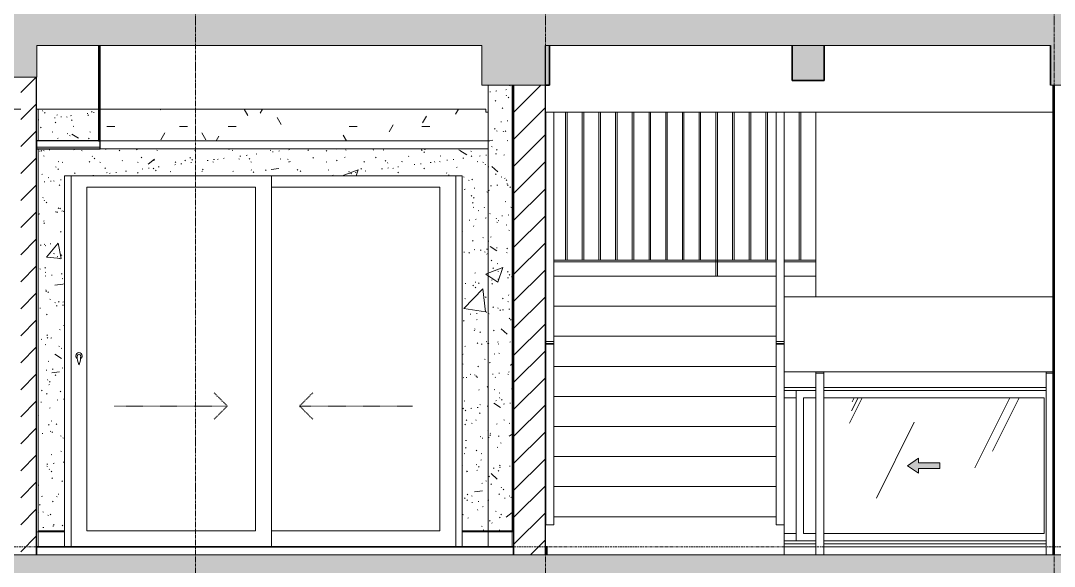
# Model space of a CAD drawing. Header units: millimetres. Extents: x -92143 to -2058, y -8802 to 35300.
# Drawn here: x -40337 to -33837, y 12277 to 15705 of the extents above; entities that cross this region are included whole.
import ezdxf

# ---------------------------------------------------------------- set-up
doc = ezdxf.new("R2010")
doc.units = ezdxf.units.MM
for name, pattern in [('1 NÉT CALL OUT', [6, 3, -3]), ('Centre', [31.75, 6.35, -4.7625, 15.875, -4.7625]), ('Dash', [6.35, 3.175, -3.175]), ('Grid Line', [22.225, 12.7, -3.175, 3.175, -3.175])]:
    doc.linetypes.add(name, pattern=pattern)
for name, color, linetype, lineweight in [('0-1', 7, 'Continuous', 5), ('A-CLNG', 13, 'Continuous', 9), ('A-CLNG-1', 250, 'Continuous', 25), ('A-CLNG-2', 7, 'Continuous', 9), ('A-CLNG-PATT-3', 254, 'Continuous', 18), ('A-DETL-GENF', 92, 'Continuous', 9), ('A-DETL-GENF-1', 7, 'Continuous', 9), ('A-DETL-THIN', 151, 'Continuous', 9), ('A-DOOR', 31, 'Continuous', 9), ('A-DOOR-FRAM', 31, 'Continuous', 9), ('A-DOOR-GLAZ', 31, 'Continuous', 9), ('A-DOOR-HDLN', 31, 'Dash', 18), ('A-FLOR-1', 10, 'Continuous', 35), ('A-FLOR-HRAL', 11, 'Continuous', 9), ('A-FLOR-HRAL-1', 253, 'Continuous', 18), ('A-FLOR-HRAL-2', 9, 'Continuous', 9), ('A-FLOR-LEVL-2', 51, 'Centre', 9), ('A-GLAZ', 151, 'Continuous', 9), ('A-GLAZ-2', 7, '1 NÉT CALL OUT', 9), ('A-GLAZ-5', 151, '1 NÉT CALL OUT', 9), ('A-WALL', 113, 'Continuous', 9), ('A-WALL-2', 250, 'Continuous', 25), ('A-WALL-3', 113, 'Continuous', 25), ('A-WALL-PATT-1', 7, 'Continuous', 9), ('A-WALL-PATT-2', 9, 'Continuous', 9), ('A-WALL-PATT-4', 111, 'Continuous', 9), ('I-WALL-1', 250, 'Continuous', 25), ('I-WALL-2', 7, 'Continuous', 9), ('I-WALL-3', 2, 'Continuous', 25), ('S-BEAM-1', 12, 'Continuous', 5), ('S-BEAM-2', 7, 'Continuous', 9), ('S-BEAM-3', 10, 'Continuous', 35), ('S-GRID-1', 1, 'Grid Line', 9), ('S-STRS', 31, 'Continuous', 9)]:
    doc.layers.add(name, color=color, linetype=linetype, lineweight=lineweight)
pattern_1 = [(45, (-51987.05, 14125), (-84.8528, 84.8528), [])]
pattern_2 = [(50, (-51987.05, 14125), (1093.104, -95.634), [114.3, -1257.3]), (355, (-51987, 14125), (-211.46, 1146.34), [91.44, -1005.84]), (100.451, (-51896, 14117), (881.656, 1050.7), [97.14, -1068.54]), (46.184, (-51987, 14429.8), (1626.47, -252.26), [171.45, -1885.95]), (96.636, (-51851.5, 14408.8), (1424.42, 1484.57), [145.71, -1602.81]), (351.184, (-51987, 14429.8), (1424.43, 1484.55), [137.16, -1508.76]), (21, (-51834.65, 14353.6), (909.686, -613.59), [114.3, -1257.3]), (326, (-51834.7, 14353.6), (370.81, 1105.13), [91.44, -1005.84]), (71.451, (-51758.8, 14302.5), (1280.5, 491.53), [97.14, -1068.54]), (37.5, (-51987.05, 14125), (18.531, 507.33), [50.292, -943.356, 50.292, -970.788, -1009.65]), (37.5, (-51987.05, 14125), (18.531, 507.33), [-2014.73, 50.29, -959.36]), (7.5, (-51987.05, 14125), (400.918, 601.084), [50.292, -531.876, 50.292, -920.496, -384.81]), (7.5, (-51987.05, 14125), (400.918, 601.084), [-1552.956, 50.29, -334.52]), (327.5, (-52326.9, 14125), (813.545, -34.374), [50.292, -330.708, 50.292, -1138.428, -1577.34]), (327.5, (-52326.9, 14125), (813.545, -34.374), [-1569.72, 50.29, -1527.05]), (317.5, (-52479.3, 14125), (888.775, 152.56), [50.292, -445.008, 50.292, -739.14, -1120.14]), (317.5, (-52479.3, 14125), (888.775, 152.56), [-1284.73, 50.29, -1069.85])]
pattern_3 = [(37.5, (-51987.05, 14125), (-4.7995, 146.8239), [5.029, -110.795, 5.029, -124.511, -123.825]), (37.5, (-51987.05, 14125), (-4.7995, 146.8239), [-245.364, 5.029, -118.796]), (7.5, (-51987.05, 14125), (134.8574, 215.0472), [5.029, -57.455, 5.029, -99.365, -40.005]), (7.5, (-51987.05, 14125), (134.8574, 215.0472), [-166.878, 5.029, -34.976]), (327.5, (-52080.78, 14125), (237.2978, 0.4316), [5.029, -33.071, 5.029, -132.131, -179.07]), (327.5, (-52080.78, 14125), (237.2978, 0.4316), [-175.26, 5.029, -174.041]), (317.5, (-52080.78, 14125), (229.067, 66.8792), [5.029, -14.021, 5.029, -84.887, -102.87]), (317.5, (-52080.78, 14125), (229.067, 66.8792), [-108.966, 5.029, -97.841])]
pattern_4 = [(45, (-51987.05, 14125), (-79.5495, 79.5495), [])]
pattern_5 = [(63.435, (-50196.8, 14229.33), (-0.001, 1524), [532.46, -2875.3]), (63.435, (-51720.8, 14229.33), (-0.001, 1524), [532.46, -2875.3]), (63.435, (-49467.24, 14523.8), (-0.001, 1524), [532.46, -2875.3]), (63.435, (-50991.24, 14523.8), (-0.001, 1524), [532.46, -2875.3]), (63.435, (-49577.66, 14419.83), (-0.001, 1524), [532.46, -2875.3]), (63.435, (-51101.66, 14419.83), (-0.001, 1524), [532.46, -2875.3]), (63.435, (-49690.2, 15015.1), (-0.001, 1524), [258.8, -3148.97]), (63.435, (-51214.2, 15015.1), (-0.001, 1524), [258.8, -3148.97]), (63.435, (-49763.8, 14922.95), (-0.001, 1524), [532.46, -2875.3]), (63.435, (-51287.8, 14922.95), (-0.001, 1524), [532.46, -2875.3]), (63.435, (-49750.84, 14989.1), (-0.001, 1524), [532.46, -2875.3]), (63.435, (-51274.84, 14989.1), (-0.001, 1524), [532.46, -2875.3]), (63.435, (-50365.7, 14698.94), (-0.001, 1524), [532.46, -2875.3]), (63.435, (-51889.7, 14698.94), (-0.001, 1524), [532.46, -2875.3]), (63.435, (-50352.7, 14776.9), (-0.001, 1524), [532.46, -2875.3]), (63.435, (-51876.7, 14776.9), (-0.001, 1524), [532.46, -2875.3]), (63.435, (-50349.2, 14833.1), (-0.001, 1524), [532.46, -2875.3]), (63.435, (-51873.2, 14833.1), (-0.001, 1524), [532.46, -2875.3])]

# ---------------------------------------------------------------- blocks, each defined once
blk = doc.blocks.new('NCV_TKTC_KET CAU_rvt-1-TKCS_MẶT CẮT E')
at = {"layer": 'S-BEAM-1'}
for points in [[(-37011.9, 15300), (-37011.9, 15550), (-37037.4, 15550), (-37037.4, 15300)], [(-35485.3, 15330), (-35285.3, 15330), (-35285.3, 15550), (-35485.3, 15550), (-35485.3, 15413)]]:
    blk.add_hatch(color=256, dxfattribs=at).paths.add_polyline_path(points)
at = {"layer": 'S-BEAM-2'}
for p, q in [((-40336.9, 15150), (-42236.9, 15150)), ((-39846.9, 15150), (-40236.9, 15150)), ((-37411.9, 15150), (-39836.9, 15150)), ((-37411.9, 15150), (-37411.9, 15130)), ((-37411.9, 15130), (-37396.9, 15130)), ((-37036.9, 15130), (-33846.9, 15130)), ((-35535.6, 13500), (-35336.5, 13500)), ((-35286.5, 13500), (-33887.3, 13500))]:
    blk.add_line(p, q, dxfattribs=at)
at = {"layer": 'S-BEAM-3'}
for p, q in [((-37011.9, 15300), (-37011.9, 15550)), ((-35485.3, 15550), (-35485.3, 15330)), ((-35285.3, 15330), (-35285.3, 15550)), ((-33860.6, 15550), (-33860.6, 15300)), ((-37037.4, 15300), (-37011.9, 15300)), ((-35485.3, 15330), (-35285.3, 15330))]:
    blk.add_line(p, q, dxfattribs=at)
blk = doc.blocks.new('Railing - Railing-939143-TKCS_MẶT CẮT E')
at = {"layer": 'A-FLOR-HRAL-1'}
for p, q in [((-37236.9, 12495), (-37246.9, 12495)), ((-37246.9, 12495), (-37246.9, 12400)), ((-37236.9, 12400), (-37236.9, 12495)), ((-37246.9, 12400), (-37236.9, 12400))]:
    blk.add_line(p, q, dxfattribs=at)
at = {"layer": 'A-FLOR-HRAL-2'}
for p, q in [((-37560.7, 12400), (-37560.7, 12495)), ((-37560.7, 12495), (-37396.9, 12495)), ((-37396.9, 12400), (-37396.9, 12495)), ((-37396.9, 12495), (-37246.9, 12495))]:
    blk.add_line(p, q, dxfattribs=at)
blk = doc.blocks.new('Railing - Railing-939137-TKCS_MẶT CẮT E')
at = {"layer": 'A-FLOR-HRAL-2'}
for p, q in [((-40236.9, 12495), (-40226.9, 12495)), ((-40226.9, 12400), (-40226.9, 12495)), ((-40226.9, 12495), (-40060.7, 12495)), ((-40060.7, 12495), (-40060.7, 12400))]:
    blk.add_line(p, q, dxfattribs=at)
blk = doc.blocks.new('CL_01-VÁCH DỰNG THẠCH CAO CĂN HỘ LOẠI 1-5D1 - CL_01-VÁCH DỰNG THẠCH CAO CĂN HỘ LOẠI 1A-5-938996-TKCS_MẶT CẮT E')
at = {"layer": 'A-CLNG-PATT-3'}
h = blk.add_hatch(dxfattribs=at)
h.set_pattern_fill('FP_2', color=256, style=0, pattern_type=2)
h.set_pattern_definition([(0, (-51987.05, 14125), (609.6, 152.4), [50.292, -406.908, 50.292, -406.908, -2438.4]), (0, (-51987.05, 14125), (609.6, 152.4), [-914.4, 50.292, -864.108, 50.292, -406.908, -1066.8]), (0, (-51987.05, 14125), (609.6, 152.4), [-2286, 50.292, -254.508, 50.292, -711.708]), (120, (-51758.45, 14201.2), (-436.7823, 451.7291), [50.292, -406.908, 50.292, -2845.308]), (120, (-51758.45, 14201.2), (-436.7823, 451.7291), [-507.492, -406.908, 50.292, -864.108, -1524]), (120, (-51758.45, 14201.2), (-436.7823, 451.7291), [-1828.8, 50.292, -406.908, 50.292, -1016.508]), (120, (-51758.45, 14201.2), (-436.7823, 451.7291), [-2336.292, -254.508, 50.292, -711.708]), (240, (-51682.25, 14506), (-172.8177, -604.1291), [50.292, -406.908, 50.292, -406.908, -2438.4]), (240, (-51682.25, 14506), (-172.8177, -604.1291), [-914.4, 50.292, -864.108, 50.292, -406.908, -1066.8]), (240, (-51682.25, 14506), (-172.8177, -604.1291), [-2286, 50.292, -254.508, 50.292, -711.708])])
h.paths.add_polyline_path([(-37396.9, 14950), (-37396.9, 15130), (-37411.9, 15130), (-37411.9, 15150), (-39836.9, 15150), (-39836.9, 14950), (-37411.9, 14950)])
at = {"layer": 'A-CLNG-1'}
for p, q in [((-39846.9, 15550), (-39846.9, 14950)), ((-39836.9, 14950), (-39836.9, 15550)), ((-39846.9, 14950), (-39836.9, 14950))]:
    blk.add_line(p, q, dxfattribs=at)
at = {"layer": 'A-CLNG-2'}
blk.add_line((-37396.9, 14950), (-39836.9, 14950), dxfattribs=at)
blk = doc.blocks.new('NCV_TKTC_TANG 3 - 4_rvt-1-TKCS_MẶT CẮT E')
at = {"layer": 'A-WALL-PATT-1'}
h = blk.add_hatch(dxfattribs=at)
h.set_pattern_fill('FP_5', color=256, style=0, pattern_type=2)
h.set_pattern_definition(pattern_4)
h.paths.add_polyline_path([(-37236.9, 12500), (-37236.9, 15300), (-37246.9, 15300), (-37246.9, 12500)])
at = {"layer": 'A-WALL-PATT-2'}
h = blk.add_hatch(dxfattribs=at)
h.set_pattern_fill('FP_1', color=256, style=0, pattern_type=2)
h.set_pattern_definition(pattern_1)
h.paths.add_polyline_path([(-40336.9, 12350), (-40236.9, 12350), (-40236.9, 15350), (-40336.9, 15350), (-40336.9, 12369.3)])
h = blk.add_hatch(dxfattribs=at)
h.set_pattern_fill('FP_7', color=256, style=0, pattern_type=2)
h.set_pattern_definition(pattern_2)
h.paths.add_polyline_path([(-37396.9, 12500), (-37386.9, 12500), (-37386.9, 15300), (-37396.9, 15300), (-37396.9, 12673.7)])
h = blk.add_hatch(dxfattribs=at)
h.set_pattern_fill('FP_6', color=256, style=0, pattern_type=2)
h.set_pattern_definition(pattern_3)
h.paths.add_polyline_path([(-37396.9, 12500), (-37386.9, 12500), (-37386.9, 15300), (-37396.9, 15300), (-37396.9, 12673.7)])
h = blk.add_hatch(dxfattribs=at)
h.set_pattern_fill('FP_7', color=256, style=0, pattern_type=2)
h.set_pattern_definition(pattern_2)
h.paths.add_polyline_path([(-37246.9, 12500), (-37246.9, 15300), (-37386.9, 15300), (-37386.9, 12500)])
h = blk.add_hatch(dxfattribs=at)
h.set_pattern_fill('FP_6', color=256, style=0, pattern_type=2)
h.set_pattern_definition(pattern_3)
h.paths.add_polyline_path([(-37246.9, 12500), (-37246.9, 15300), (-37386.9, 15300), (-37386.9, 12500)])
h = blk.add_hatch(dxfattribs=at)
h.set_pattern_fill('FP_7', color=256, style=0, pattern_type=2)
h.set_pattern_definition(pattern_2)
h.paths.add_polyline_path([(-40226.9, 12500), (-40060.7, 12500), (-40060.7, 14730), (-37560.7, 14730), (-37560.7, 12500), (-37396.9, 12500), (-37396.9, 14900), (-40226.9, 14900), (-40226.9, 12673.7)])
h.paths.add_polyline_path([(-40226.9, 14950), (-39846.9, 14950), (-39846.9, 15150), (-40226.9, 15150), (-40226.9, 15108.6)])
h = blk.add_hatch(dxfattribs=at)
h.set_pattern_fill('FP_6', color=256, style=0, pattern_type=2)
h.set_pattern_definition(pattern_3)
h.paths.add_polyline_path([(-40226.9, 12500), (-40060.7, 12500), (-40060.7, 14730), (-37560.7, 14730), (-37560.7, 12500), (-37396.9, 12500), (-37396.9, 14900), (-40226.9, 14900), (-40226.9, 12673.7)])
h.paths.add_polyline_path([(-40226.9, 14950), (-39846.9, 14950), (-39846.9, 15150), (-40226.9, 15150), (-40226.9, 15108.6)])
at = {"layer": 'A-CLNG-1'}
for p, q in [((-39836.9, 14950), (-40236.9, 14950)), ((-40236.9, 14950), (-40236.9, 14900)), ((-39836.9, 14900), (-39836.9, 14950)), ((-40236.9, 14900), (-39836.9, 14900))]:
    blk.add_line(p, q, dxfattribs=at)
at = {"layer": 'A-CLNG-2'}
for p, q in [((-39836.9, 14950), (-37396.9, 14950)), ((-39836.9, 14910), (-40236.9, 14910)), ((-37396.9, 14900), (-39836.9, 14900))]:
    blk.add_line(p, q, dxfattribs=at)
at = {"layer": 'A-FLOR-1'}
for p, q in [((-37236.9, 12400), (-40236.9, 12400)), ((-40236.9, 12400), (-40236.9, 12350)), ((-37236.9, 12350), (-37236.9, 12400))]:
    blk.add_line(p, q, dxfattribs=at)
at = {"layer": 'A-WALL-2'}
blk.add_line((-40236.9, 12350), (-40236.9, 15350), dxfattribs=at)
at = {"layer": 'I-WALL-1'}
for p, q in [((-37246.9, 15300), (-37246.9, 12500)), ((-37236.9, 12500), (-37236.9, 15300)), ((-37246.9, 12500), (-37236.9, 12500))]:
    blk.add_line(p, q, dxfattribs=at)
at = {"layer": 'I-WALL-2'}
for p, q in [((-37396.9, 12500), (-37396.9, 15300)), ((-40226.9, 15150), (-40226.9, 14950)), ((-40226.9, 14900), (-40226.9, 12500)), ((-40060.7, 12500), (-40060.7, 14730)), ((-40060.7, 14730), (-37560.7, 14730)), ((-37560.7, 14730), (-37560.7, 12500)), ((-40226.9, 12500), (-40060.7, 12500)), ((-37560.7, 12500), (-37396.9, 12500)), ((-37386.9, 12500), (-37396.9, 12500)), ((-37386.9, 12500), (-37246.9, 12500))]:
    blk.add_line(p, q, dxfattribs=at)
at = {"layer": 'A-CLNG'}
blk.add_blockref('CL_01-VÁCH DỰNG THẠCH CAO CĂN HỘ LOẠI 1-5D1 - CL_01-VÁCH DỰNG THẠCH CAO CĂN HỘ LOẠI 1A-5-938996-TKCS_MẶT CẮT E', (0, 0), dxfattribs=at)
at = {"layer": 'A-FLOR-HRAL'}
for name in ['Railing - Railing-939137-TKCS_MẶT CẮT E', 'Railing - Railing-939143-TKCS_MẶT CẮT E']:
    blk.add_blockref(name, (0, 0), dxfattribs=at)
blk = doc.blocks.new('Railing - 10mm-758696-TKCS_MẶT CẮT E')
at = {"layer": 'A-FLOR-HRAL'}
for p, q in [((-35441.3, 25330), (-35441.3, 24400)), ((-35431.3, 24400), (-35431.3, 25330))]:
    blk.add_line(p, q, dxfattribs=at)
blk = doc.blocks.new('Railing - 50 x 10mm-945202-TKCS_MẶT CẮT E')
at = {"layer": 'A-FLOR-HRAL'}
for p, q in [((-35965.9, 25330), (-35965.9, 24300)), ((-35955.9, 24300), (-35955.9, 25330))]:
    blk.add_line(p, q, dxfattribs=at)
blk = doc.blocks.new('Railing - 50 x 10mm-952828-TKCS_MẶT CẮT E')
at = {"layer": 'A-FLOR-HRAL'}
for p, q in [((-33887.3, 27091.3), (-33846.9, 27091.3)), ((-33887.3, 25950), (-33887.3, 27091.3))]:
    blk.add_line(p, q, dxfattribs=at)
blk = doc.blocks.new('Railing - 50 x 10mm-V17-TKCS_MẶT CẮT E')
at = {"layer": 'A-FLOR-HRAL'}
for p, q in [((-37035.2, 13676.5), (-37035.2, 13672.9)), ((-37035.2, 13672.9), (-36985.2, 13672.9)), ((-37035.2, 12538.9), (-37035.2, 13672.9)), ((-36985.2, 13672.9), (-36985.2, 13676.5)), ((-36985.2, 13672.9), (-36985.2, 12538.9)), ((-36985.2, 12538.9), (-37035.2, 12538.9))]:
    blk.add_line(p, q, dxfattribs=at)
blk = doc.blocks.new('Railing - Railing-V18-TKCS_MẶT CẮT E')
at = {"layer": 'A-FLOR-HRAL'}
for p, q in [((-36985.2, 14200), (-35586, 14200)), ((-36985.2, 14190), (-35586, 14190))]:
    blk.add_line(p, q, dxfattribs=at)
for name, p in [('Railing - 50 x 10mm-952828-TKCS_MẶT CẮT E', (0, -10200)), ('Railing - 10mm-758696-TKCS_MẶT CẮT E', (-1469, -10200)), ('Railing - 10mm-758696-TKCS_MẶT CẮT E', (-1364.1, -10200)), ('Railing - 10mm-758696-TKCS_MẶT CẮT E', (-1259.1, -10200)), ('Railing - 10mm-758696-TKCS_MẶT CẮT E', (-1154.2, -10200)), ('Railing - 10mm-758696-TKCS_MẶT CẮT E', (-1049.3, -10200)), ('Railing - 10mm-758696-TKCS_MẶT CẮT E', (-944.4, -10200)), ('Railing - 10mm-758696-TKCS_MẶT CẮT E', (-839.4, -10200)), ('Railing - 10mm-758696-TKCS_MẶT CẮT E', (-734.5, -10200)), ('Railing - 10mm-758696-TKCS_MẶT CẮT E', (-629.6, -10200)), ('Railing - 50 x 10mm-945202-TKCS_MẶT CẮT E', (0, -10200)), ('Railing - 10mm-758696-TKCS_MẶT CẮT E', (-419.7, -10200)), ('Railing - 10mm-758696-TKCS_MẶT CẮT E', (-314.8, -10200)), ('Railing - 10mm-758696-TKCS_MẶT CẮT E', (-209.9, -10200)), ('Railing - 10mm-758696-TKCS_MẶT CẮT E', (0, -10200)), ('Railing - 50 x 10mm-V17-TKCS_MẶT CẮT E', (0, 0))]:
    blk.add_blockref(name, p)
blk = doc.blocks.new('Railing - 50 x 10mm-952826-TKCS_MẶT CẮT E')
at = {"layer": 'A-FLOR-HRAL'}
for p, q in [((-37026.9, 23872.9), (-36985.2, 23872.9)), ((-36985.2, 23872.9), (-36985.2, 23876.5)), ((-36985.2, 23872.9), (-36985.2, 22738.9)), ((-36985.2, 22738.9), (-37026.9, 22738.9))]:
    blk.add_line(p, q, dxfattribs=at)
blk = doc.blocks.new('Railing - Railing-953851-TKCS_MẶT CẮT E')
at = {"layer": 'A-FLOR-HRAL'}
for p, q in [((-36985.2, 24400), (-35586, 24400)), ((-36985.2, 24390), (-35586, 24390))]:
    blk.add_line(p, q, dxfattribs=at)
for name, p in [('Railing - 50 x 10mm-952828-TKCS_MẶT CẮT E', (0, 0)), ('Railing - 10mm-758696-TKCS_MẶT CẮT E', (-1469, 0)), ('Railing - 10mm-758696-TKCS_MẶT CẮT E', (-1364.1, 0)), ('Railing - 10mm-758696-TKCS_MẶT CẮT E', (-1259.1, 0)), ('Railing - 10mm-758696-TKCS_MẶT CẮT E', (-1154.2, 0)), ('Railing - 10mm-758696-TKCS_MẶT CẮT E', (-1049.3, 0)), ('Railing - 10mm-758696-TKCS_MẶT CẮT E', (-944.4, 0)), ('Railing - 10mm-758696-TKCS_MẶT CẮT E', (-839.4, 0)), ('Railing - 10mm-758696-TKCS_MẶT CẮT E', (-734.5, 0)), ('Railing - 10mm-758696-TKCS_MẶT CẮT E', (-629.6, 0)), ('Railing - 50 x 10mm-945202-TKCS_MẶT CẮT E', (0, 0)), ('Railing - 10mm-758696-TKCS_MẶT CẮT E', (-419.7, 0)), ('Railing - 10mm-758696-TKCS_MẶT CẮT E', (-314.8, 0)), ('Railing - 10mm-758696-TKCS_MẶT CẮT E', (-209.9, 0)), ('Railing - 10mm-758696-TKCS_MẶT CẮT E', (0, 0)), ('Railing - 50 x 10mm-952826-TKCS_MẶT CẮT E', (0, 0))]:
    blk.add_blockref(name, p)
blk = doc.blocks.new('Railing - 50 x 10mm-V21-TKCS_MẶT CẮT E')
at = {"layer": 'A-FLOR-HRAL'}
for p, q in [((-35336.5, 25950), (-35336.5, 27091.3)), ((-35286.5, 27091.3), (-35336.5, 27091.3)), ((-35286.5, 25950), (-35286.5, 27091.3))]:
    blk.add_line(p, q, dxfattribs=at)
blk = doc.blocks.new('Railing - Railing-V22-TKCS_MẶT CẮT E')
at = {"layer": 'A-FLOR-HRAL'}
for p, q in [((-35336.9, 21000), (-35536, 21000)), ((-35536, 20990), (-35336.9, 20990))]:
    blk.add_line(p, q, dxfattribs=at)
blk.add_blockref('Railing - 50 x 10mm-V21-TKCS_MẶT CẮT E', (0, -3400))
at = {"extrusion": (0, 0, -1), "zscale": -1}
blk.add_blockref('Railing - 50 x 10mm-V17-TKCS_MẶT CẮT E', (72571.2, 6800), dxfattribs=at)
blk = doc.blocks.new('Top Rail Type - Top Rail_Internal_-953867-TKCS_MẶT CẮT E')
at = {"layer": 'A-FLOR-HRAL'}
for p, q in [((-33846.9, 10100), (-33887.3, 10100)), ((-33887.3, 10100), (-33887.3, 10091.3)), ((-37035.2, 6888.9), (-37035.2, 8330)), ((-36985.2, 8330), (-36985.2, 6888.9)), ((-37035.2, 6888.9), (-37035.2, 6876.5)), ((-36985.2, 6888.9), (-37035.2, 6888.9)), ((-37035.2, 6876.5), (-36985.2, 6876.5)), ((-36985.2, 6876.5), (-36985.2, 6888.9))]:
    blk.add_line(p, q, dxfattribs=at)
blk = doc.blocks.new('Top Rail Type - Top Rail_Internal_-V25-TKCS_MẶT CẮT E')
at = {"layer": 'A-FLOR-HRAL'}
for p, q in [((-33846.9, 27100), (-33887.3, 27100)), ((-33887.3, 27100), (-33887.3, 27091.3)), ((-36985.2, 25330), (-36985.2, 23888.9)), ((-36985.2, 23888.9), (-37026.9, 23888.9)), ((-37026.9, 23876.5), (-36985.2, 23876.5)), ((-36985.2, 23876.5), (-36985.2, 23888.9))]:
    blk.add_line(p, q, dxfattribs=at)
blk = doc.blocks.new('Top Rail Type - Top Rail_Internal_-953883-TKCS_MẶT CẮT E')
at = {"layer": 'A-FLOR-HRAL'}
for p, q in [((-35286.5, 10100), (-35336.5, 10100)), ((-35336.5, 10100), (-35336.5, 10091.3)), ((-35286.5, 10091.3), (-35286.5, 10100)), ((-35586, 6888.9), (-35586, 8330)), ((-35536, 8330), (-35536, 6888.9)), ((-35586, 6888.9), (-35586, 6876.5)), ((-35536, 6888.9), (-35586, 6888.9)), ((-35586, 6876.5), (-35536, 6876.5)), ((-35536, 6876.5), (-35536, 6888.9))]:
    blk.add_line(p, q, dxfattribs=at)
blk = doc.blocks.new('DEG_02-DEG_03 - DEG_02-2500x2400mm-CỬA ĐI 02 CÁNH TRƯỢT-V79-TKCS_MẶT CẮT E')
at = {"layer": 'A-DOOR'}
for p, q in [((-38760.3, 5600), (-38760.3, 7930)), ((-39920.3, 5700), (-39920.3, 7860)), ((-39920.3, 7860), (-38860.3, 7860)), ((-38860.3, 7860), (-38860.3, 5700)), ((-38860.3, 5700), (-39920.3, 5700))]:
    blk.add_line(p, q, dxfattribs=at)
at = {"layer": 'A-DOOR', "flags": 128}
blk.add_lwpolyline([(-39968.8, 6808.7), (-39968.8, 6808.7), (-39968.8, 6808.7), (-39968.8, 6808.7), (-39968.8, 6808.7), (-39968.9, 6808.7), (-39968.9, 6808.7), (-39968.9, 6808.7), (-39968.9, 6808.7), (-39968.9, 6808.7), (-39969, 6808.7), (-39969, 6808.7), (-39969, 6808.7), (-39969, 6808.7), (-39969.1, 6808.7), (-39969.1, 6808.7), (-39969.1, 6808.7), (-39969.2, 6808.7), (-39969.2, 6808.7), (-39969.3, 6808.7), (-39969.3, 6808.7), (-39969.4, 6808.7), (-39969.4, 6808.7), (-39969.5, 6808.7), (-39969.5, 6808.7), (-39969.6, 6808.7), (-39969.6, 6808.7), (-39969.7, 6808.7), (-39969.7, 6808.7), (-39969.8, 6808.7), (-39969.8, 6808.7), (-39969.9, 6808.7), (-39969.9, 6808.7), (-39970, 6808.7), (-39970.1, 6808.7), (-39970.1, 6808.7), (-39970.2, 6808.7), (-39970.2, 6808.7), (-39970.3, 6808.7), (-39970.4, 6808.7), (-39970.4, 6808.7), (-39970.5, 6808.7), (-39970.5, 6808.7), (-39970.6, 6808.7), (-39970.7, 6808.7), (-39970.7, 6808.7), (-39970.8, 6808.7), (-39970.8, 6808.7), (-39970.9, 6808.7), (-39970.9, 6808.7), (-39971, 6808.7), (-39971, 6808.7), (-39971.1, 6808.7), (-39971.1, 6808.7), (-39971.2, 6808.7), (-39971.2, 6808.7), (-39971.3, 6808.7), (-39971.3, 6808.7), (-39971.4, 6808.7), (-39971.4, 6808.7), (-39971.5, 6808.7), (-39971.5, 6808.7), (-39971.5, 6808.7), (-39971.6, 6808.7), (-39971.6, 6808.7), (-39971.6, 6808.7), (-39971.7, 6808.7), (-39971.7, 6808.7), (-39971.7, 6808.7), (-39971.7, 6808.7), (-39971.7, 6808.7), (-39971.8, 6808.7), (-39971.8, 6808.7), (-39971.8, 6808.7), (-39971.8, 6808.7), (-39971.8, 6808.7), (-39971.8, 6808.7)], dxfattribs=at)
at = {"layer": 'A-DOOR'}
for centre, radius, start, end in [((-39970.3, 6800), 20, 0, 180), ((-39970.3, 6800), 20, 180, 240), ((-39971.8, 6799.2), 9.45, 90, 180), ((-39816.5, 6799.2), 164.8, 180, 199.13397), ((-39968.8, 6799.2), 9.45, 0, 90), ((-40124.1, 6799.2), 164.8, 340.86603, 0), ((-39970.3, 6800), 20, 300, 0), ((-39969.9, 6746), 2.34, 199.13397, 261.03098), ((-39970.7, 6746), 2.34, 278.96902, 340.86603)]:
    blk.add_arc(centre, radius, start, end, dxfattribs=at)
at = {"layer": 'A-DOOR-FRAM'}
for p, q in [((-40060.3, 7930), (-40060.3, 5600)), ((-40020.3, 5600), (-40020.3, 7930)), ((-37600.3, 5600), (-37600.3, 7930)), ((-37560.3, 5695), (-37560.3, 5700))]:
    blk.add_line(p, q, dxfattribs=at)
at = {"layer": 'A-DOOR-GLAZ'}
for p, q in [((-37700.3, 7860), (-38760.3, 7860)), ((-37700.3, 5700), (-37700.3, 7860)), ((-38760.3, 5700), (-37700.3, 5700))]:
    blk.add_line(p, q, dxfattribs=at)
at = {"layer": 'A-DOOR-HDLN'}
for p, q in [((-39037.6, 6484.2), (-39122.4, 6569.1)), ((-38583.1, 6484.2), (-38498.2, 6569.1)), ((-39747.6, 6484.2), (-39037.6, 6484.2)), ((-39037.6, 6484.2), (-39122.4, 6399.4)), ((-38583.1, 6484.2), (-38498.2, 6399.4)), ((-37873.1, 6484.2), (-38583.1, 6484.2))]:
    blk.add_line(p, q, dxfattribs=at)
blk = doc.blocks.new('1_FAMILY RVT - W01-WxH 1000x3200-V204-TKCS_MẶT CẮT E')
at = {"layer": 'A-GLAZ'}
h = blk.add_hatch(dxfattribs=at)
h.set_pattern_fill('FP_3', color=256, style=0, pattern_type=2)
h.set_pattern_definition(pattern_5)
h.paths.add_polyline_path([(-35459.6, 12482.6), (-35459.6, 13336.5), (-35535.6, 13336.5), (-35535.6, 12482.6)])
h = blk.add_hatch(dxfattribs=at)
h.set_pattern_fill('FP_3', color=256, style=0, pattern_type=2)
h.set_pattern_definition(pattern_5)
h.paths.add_polyline_path([(-35281.1, 12482.6), (-33900.9, 12482.6), (-33900.9, 13336.5), (-35286.5, 13336.5), (-35286.5, 12482.6)])
h.paths.add_polyline_path([(-35415.1, 12482.6), (-35336.5, 12482.6), (-35336.5, 13336.5), (-35415.1, 13336.5), (-35415.1, 12487.6)])
h.paths.add_polyline_path([(-34691.9, 12862.1), (-34759.6, 12909.5), (-34691.9, 12957), (-34691.9, 12926.5), (-34556.4, 12926.5), (-34556.4, 12892.6), (-34691.9, 12892.6)])
at = {"layer": 'A-GLAZ-5'}
blk.add_hatch(color=256, dxfattribs=at).paths.add_polyline_path([(-34691.9, 12862.1), (-34691.9, 12892.6), (-34556.4, 12892.6), (-34556.4, 12926.5), (-34691.9, 12926.5), (-34691.9, 12957), (-34759.6, 12909.5)])
at = {"layer": 'A-DETL-GENF'}
for p, q in [((-34759.6, 12909.5), (-34691.9, 12957)), ((-34759.6, 12909.5), (-34691.9, 12957)), ((-34691.9, 12957), (-34691.9, 12926.5)), ((-34691.9, 12957), (-34691.9, 12926.5)), ((-34691.9, 12862.1), (-34759.6, 12909.5)), ((-34759.6, 12909.5), (-34691.9, 12862.1)), ((-34691.9, 12926.5), (-34556.4, 12926.5)), ((-34556.4, 12926.5), (-34691.9, 12926.5)), ((-34556.4, 12892.6), (-34691.9, 12892.6)), ((-34691.9, 12892.6), (-34691.9, 12862.1)), ((-34556.4, 12892.6), (-34691.9, 12892.6)), ((-34691.9, 12892.6), (-34691.9, 12862.1)), ((-34556.4, 12926.5), (-34556.4, 12892.6)), ((-34556.4, 12926.5), (-34556.4, 12892.6))]:
    blk.add_line(p, q, dxfattribs=at)
at = {"layer": 'A-GLAZ'}
for p, q in [((-35535.6, 13400), (-35336.5, 13400)), ((-35286.5, 13400), (-33887.3, 13400)), ((-35336.5, 13381), (-35535.6, 13381)), ((-35535.6, 13336.5), (-35459.6, 13336.5)), ((-35459.6, 12438.1), (-35459.6, 13381)), ((-35336.5, 13336.5), (-35415.1, 13336.5)), ((-35415.1, 13336.5), (-35415.1, 12482.6)), ((-33887.3, 13381), (-35286.5, 13381)), ((-33900.9, 13336.5), (-35286.5, 13336.5)), ((-33900.9, 12482.6), (-33900.9, 13336.5)), ((-35459.6, 12482.6), (-35535.6, 12482.6)), ((-35415.1, 12482.6), (-35336.5, 12482.6)), ((-35286.5, 12482.6), (-33900.9, 12482.6)), ((-35535.6, 12438.1), (-35336.5, 12438.1)), ((-35535.6, 12419), (-35336.5, 12419)), ((-35336.5, 12438.1), (-35459.6, 12438.1)), ((-35286.5, 12438.1), (-33887.3, 12438.1)), ((-33887.3, 12438.1), (-35286.5, 12438.1)), ((-35286.5, 12419), (-33887.3, 12419)), ((-35336.5, 12400), (-35535.6, 12400)), ((-33887.3, 12400), (-35286.5, 12400))]:
    blk.add_line(p, q, dxfattribs=at)

msp = doc.modelspace()

# ---------------------------------------------------------------- hatches: boundary and pattern name
at = {"layer": 'A-DETL-GENF-1'}
for points in [[(-77935.7, 15150), (-77935.7, 15550), (-73233.6, 15550), (-73233.6, 15350), (-73033.3, 15350), (-73033.3, 15550), (-70108.5, 15550), (-70108.5, 15300), (-69708.5, 15300), (-69708.5, 15550), (-65032.3, 15550), (-65032.3, 15350), (-64832.3, 15350), (-64832.3, 15550), (-61933.6, 15550), (-61933.6, 15300), (-61533.6, 15300), (-61533.6, 15550), (-56833.3, 15550), (-56833.3, 15350), (-56633.3, 15350), (-56633.3, 15550), (-53733.2, 15550), (-53733.2, 15300), (-53333.2, 15300), (-53333.2, 15550), (-48635.6, 15550), (-48635.6, 15350), (-48435.6, 15350), (-48435.6, 15550), (-45535.3, 15550), (-45535.3, 15300), (-45134.4, 15300), (-45134.4, 15550), (-40434.4, 15550), (-40434.4, 15350), (-40234.4, 15350), (-40234.4, 15550), (-37436.9, 15550), (-37436.9, 15300), (-37037.4, 15300), (-37037.4, 15550), (-33860.3, 15550), (-33860.3, 15300), (-33436.9, 15300), (-33436.9, 15550), (-30635.3, 15550), (-30635.3, 15350), (-30435.3, 15350), (-30435.3, 15550), (-25735.7, 15550), (-25735.7, 15300), (-25335.7, 15300), (-25335.7, 15550), (-22435.3, 15550), (-22435.3, 15350), (-22235.3, 15350), (-22235.3, 15550), (-17535.3, 15550), (-17535.3, 15150), (-17236.9, 15150), (-17236.9, 15750), (-78233.3, 15750), (-78233.3, 15150)], [(-17236.9, 11750), (-17236.9, 12350), (-78233.3, 12350), (-78233.3, 11750), (-77935.7, 11750), (-77935.7, 12150), (-73233.6, 12150), (-73233.6, 11950), (-73033.3, 11950), (-73033.3, 12150), (-70108.5, 12150), (-70108.5, 11900), (-69708.5, 11900), (-69708.5, 12150), (-65032.3, 12150), (-65032.3, 11950), (-64832.3, 11950), (-64832.3, 12150), (-61933.6, 12150), (-61933.6, 11900), (-61533.6, 11900), (-61533.6, 12150), (-56833.3, 12150), (-56833.3, 11950), (-56633.3, 11950), (-56633.3, 12150), (-53733.2, 12150), (-53733.2, 11900), (-53333.2, 11900), (-53333.2, 12150), (-48635.6, 12150), (-48635.6, 11950), (-48435.6, 11950), (-48435.6, 12150), (-45535.3, 12150), (-45535.3, 11900), (-45134.4, 11900), (-45134.4, 12150), (-40434.4, 12150), (-40434.4, 11950), (-40234.4, 11950), (-40234.4, 12150), (-37436.9, 12150), (-37436.9, 11900), (-37037.4, 11900), (-37037.4, 12150), (-33860.3, 12150), (-33860.3, 11900), (-33436.9, 11900), (-33436.9, 12150), (-30635.3, 12150), (-30635.3, 11950), (-30435.3, 11950), (-30435.3, 12150), (-25735.7, 12150), (-25735.7, 11900), (-25335.7, 11900), (-25335.7, 12150), (-22435.3, 12150), (-22435.3, 11950), (-22235.3, 11950), (-22235.3, 12150), (-17535.3, 12150), (-17535.3, 11750)]]:
    msp.add_hatch(color=256, dxfattribs=at).paths.add_polyline_path(points)
at = {"layer": 'A-WALL-PATT-4'}
h = msp.add_hatch(dxfattribs=at)
h.set_pattern_fill('FP_5', color=256, style=0, pattern_type=2)
h.set_pattern_definition(pattern_4)
h.paths.add_polyline_path([(-33836.9, 12400), (-33836.9, 15300), (-33846.9, 15300), (-33846.9, 12400)])
h.paths.add_polyline_path([(-33846.9, 15750), (-33836.9, 15750), (-33836.9, 15800), (-33846.9, 15800)])
h = msp.add_hatch(dxfattribs=at)
h.set_pattern_fill('FP_1', color=256, style=0, pattern_type=2)
h.set_pattern_definition(pattern_1)
h.paths.add_polyline_path([(-37037.4, 12350), (-37036.9, 12350.2), (-37037.4, 15300), (-37236.9, 15300), (-37236.9, 12350), (-37130.7, 12350)])
h = msp.add_hatch(dxfattribs=at)
h.set_pattern_fill('FP_5', color=256, style=0, pattern_type=2)
h.set_pattern_definition(pattern_4)
h.paths.add_polyline_path([(-37026.9, 9000), (-37026.9, 12150), (-37036.9, 12150), (-37036.9, 9000)])
h.paths.add_polyline_path([(-37036.9, 12350), (-37026.9, 12350), (-37026.9, 12400), (-37036.9, 12400)])
h = msp.add_hatch(dxfattribs=at)
h.set_pattern_fill('FP_5', color=256, style=0, pattern_type=2)
h.set_pattern_definition(pattern_4)
h.paths.add_polyline_path([(-33836.9, 9000), (-33836.9, 11900), (-33846.9, 11900), (-33846.9, 9000)])
h.paths.add_polyline_path([(-33836.9, 12350), (-33836.9, 12400), (-33846.9, 12400), (-33846.9, 12350)])

# ---------------------------------------------------------------- linework, layer by layer
at = {"layer": 'A-DETL-THIN'}
for p, q in [((-40234.4, 15350), (-40234.4, 15550)), ((-40234.4, 15550), (-37436.9, 15550)), ((-37436.9, 15550), (-37436.9, 15300)), ((-37037.4, 15300), (-37037.4, 15550)), ((-37037.4, 15550), (-33860.3, 15550)), ((-33860.3, 15550), (-33860.3, 15300)), ((-40434.4, 15350), (-40234.4, 15350)), ((-37436.9, 15300), (-37037.4, 15300)), ((-33860.3, 15300), (-33436.9, 15300)), ((-37037.4, 12350), (-78233.3, 12350)), ((-33857.4, 12350), (-37037.4, 12350)), ((-17236.9, 12350), (-33857.4, 12350))]:
    msp.add_line(p, q, dxfattribs=at)
at = {"layer": 'A-FLOR-LEVL-2'}
msp.add_line((-92142.8, 12400), (-5549.7, 12400), dxfattribs=at)
at = {"layer": 'A-WALL'}
for p, q in [((-35535.6, 13400), (-35336.5, 13400)), ((-35286.5, 13400), (-33887.3, 13400)), ((-35336.5, 12400), (-35535.6, 12400)), ((-33887.3, 12400), (-35286.5, 12400))]:
    msp.add_line(p, q, dxfattribs=at)
at = {"layer": 'A-WALL-3'}
for p, q in [((-37036.9, 12350), (-37036.9, 15550)), ((-37236.9, 15300), (-37236.9, 12350)), ((-33836.9, 15300), (-33836.9, 12350))]:
    msp.add_line(p, q, dxfattribs=at)
at = {"layer": 'I-WALL-3'}
for p, q in [((-33846.9, 15300), (-33846.9, 12349.7)), ((-33836.9, 12350), (-33836.9, 15300)), ((-37026.9, 12400), (-37036.9, 12400)), ((-37036.9, 12400), (-37036.9, 12350)), ((-37026.9, 12350), (-37026.9, 12400)), ((-33836.9, 12400), (-33846.9, 12400)), ((-33846.9, 12400), (-33836.9, 12400))]:
    msp.add_line(p, q, dxfattribs=at)
at = {"layer": 'S-GRID-1'}
for p, q in [((-39236.9, -3701.5), (-39236.9, 30542.5)), ((-37036.9, -3701.5), (-37036.9, 30542.5)), ((-33836.9, -3701.5), (-33836.9, 30542.5))]:
    msp.add_line(p, q, dxfattribs=at)
at = {"layer": 'S-STRS'}
for p, q in [((-35336.9, 15047.9), (-35336.9, 15130)), ((-35336.9, 14859), (-35336.9, 15047.9)), ((-35336.9, 14670.1), (-35336.9, 14859)), ((-35336.9, 14481.3), (-35336.9, 14670.1)), ((-35336.9, 14292.4), (-35336.9, 14481.3)), ((-35336.9, 14103.5), (-35336.9, 14292.4)), ((-37035.6, 14100), (-37035.6, 13911.1)), ((-36985.2, 14100), (-35586, 14100)), ((-35535.6, 14100), (-35336.9, 14100)), ((-35336.9, 13970), (-35336.9, 14103.5)), ((-37035.6, 13911.1), (-37035.6, 13722.2)), ((-36985.2, 13911.1), (-35586, 13911.1)), ((-35535.6, 13911.1), (-35535.6, 13970)), ((-35535.6, 13970), (-35336.9, 13970)), ((-35535.6, 13911.1), (-35535.6, 13722.2)), ((-35336.9, 13970), (-33846.9, 13970)), ((-37035.6, 13722.2), (-37035.6, 13533.3)), ((-36985.2, 13722.2), (-35586, 13722.2)), ((-35535.6, 13722.2), (-35535.6, 13533.3)), ((-37035.6, 13533.3), (-37035.6, 13344.4)), ((-36985.2, 13533.3), (-35586, 13533.3)), ((-35535.6, 13533.3), (-35535.6, 13344.4)), ((-37035.6, 13344.4), (-37035.6, 13155.6)), ((-36985.2, 13344.4), (-35586, 13344.4)), ((-35535.6, 13344.4), (-35535.6, 13155.6)), ((-37035.6, 13155.6), (-37035.6, 12966.7)), ((-36985.2, 13155.6), (-35586, 13155.6)), ((-35535.6, 13155.6), (-35535.6, 12966.7)), ((-37035.6, 12966.7), (-37035.6, 12777.8)), ((-36985.2, 12966.7), (-35586, 12966.7)), ((-35535.6, 12966.7), (-35535.6, 12777.8)), ((-37035.6, 12777.8), (-37035.6, 12588.9)), ((-36985.2, 12777.8), (-35586, 12777.8)), ((-35535.6, 12777.8), (-35535.6, 12588.9)), ((-37035.6, 12588.9), (-37035.6, 12400)), ((-36985.2, 12588.9), (-35586, 12588.9)), ((-35535.6, 12588.9), (-35535.6, 12350))]:
    msp.add_line(p, q, dxfattribs=at)

# ---------------------------------------------------------------- block references
at = {"layer": '0-1'}
for name in ['NCV_TKTC_KET CAU_rvt-1-TKCS_MẶT CẮT E', 'NCV_TKTC_TANG 3 - 4_rvt-1-TKCS_MẶT CẮT E']:
    msp.add_blockref(name, (0, 0), dxfattribs=at)
at = {"layer": 'A-DOOR'}
msp.add_blockref('DEG_02-DEG_03 - DEG_02-2500x2400mm-CỬA ĐI 02 CÁNH TRƯỢT-V79-TKCS_MẶT CẮT E', (0, 6800), dxfattribs=at)
at = {"layer": 'A-FLOR-HRAL'}
for name, p in [('Top Rail Type - Top Rail_Internal_-953867-TKCS_MẶT CẮT E', (0, 6800)), ('Top Rail Type - Top Rail_Internal_-953883-TKCS_MẶT CẮT E', (0, 6800)), ('Railing - Railing-V18-TKCS_MẶT CẮT E', (0, 0)), ('Railing - Railing-V22-TKCS_MẶT CẮT E', (0, -6800)), ('Top Rail Type - Top Rail_Internal_-V25-TKCS_MẶT CẮT E', (0, -13600)), ('Railing - Railing-953851-TKCS_MẶT CẮT E', (0, -13600)), ('Top Rail Type - Top Rail_Internal_-953883-TKCS_MẶT CẮT E', (0, 3400)), ('Railing - Railing-V22-TKCS_MẶT CẮT E', (0, -10200))]:
    msp.add_blockref(name, p, dxfattribs=at)
at = {"layer": 'A-GLAZ-2'}
msp.add_blockref('1_FAMILY RVT - W01-WxH 1000x3200-V204-TKCS_MẶT CẮT E', (0, 0), dxfattribs=at)

doc.saveas('drawing.dxf')
